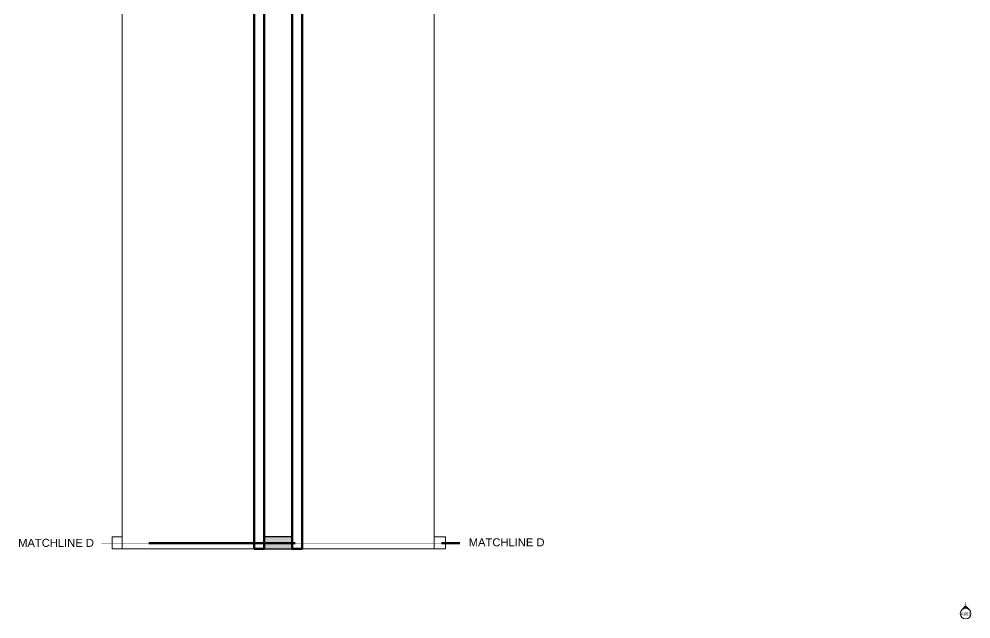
# Model space of a CAD drawing. Header units: inches. Extents: x -1176 to 1474, y -2632 to 978.
# Drawn here: x -1175 to 252, y -2632 to -1733 of the extents above; entities that cross this region are included whole.
import ezdxf

# ---------------------------------------------------------------- set-up
doc = ezdxf.new("R2010")
doc.units = ezdxf.units.IN
doc.header["$MEASUREMENT"] = 0
doc.linetypes.add('Dash', pattern=[0.25, 0.125, -0.125])
for name, color, linetype, lineweight in [('A-ANNO-MATC', 214, 'Dash', 140), ('A-ROOF', 132, 'Continuous', 18), ('A-WALL', 113, 'Continuous', 18), ('A-WALL-PATT', 111, 'Continuous', 18), ('G-ANNO-SYMB', 111, 'Continuous', 9), ('G-ANNO-TEXT', 231, 'Continuous', 9)]:
    doc.layers.add(name, color=color, linetype=linetype, lineweight=lineweight)
doc.styles.add('Arial', font='arial.ttf', dxfattribs={"height": 4.5})
doc.styles.add('Swis721 Lt BT', font='swissl.ttf', dxfattribs={"height": 4.5})
doc.styles.add('Swis721 Lt BT_3', font='swissl.ttf', dxfattribs={"height": 12})

# ---------------------------------------------------------------- blocks, each defined once
blk = doc.blocks.new('Elevation - Filled Arrow 2-347888-3rd Floor Construction')
at = {"layer": 'G-ANNO-SYMB'}
blk.add_circle((0, 0), 0.166, dxfattribs=at)
blk = doc.blocks.new('Elevation - Filled Arrow-151867-3rd Floor Construction')
at = {"layer": 'G-ANNO-SYMB'}
h = blk.add_hatch(color=256, dxfattribs=at)
edge = h.paths.add_edge_path(flags=0)
edge.add_line((0, 0.239), (0.11, 0.125))
edge.add_arc((0, 0), 0.167, 48.498, 130.5571)
edge.add_line((-0.109, 0.126), (0, 0.239))
for p, q in [((0, 0.239), (-0.109, 0.126)), ((-0.108, 0.127), (0, 0.239)), ((0, 0.239), (-0.108, 0.127)), ((0, 0.239), (0.11, 0.125)), ((0.11, 0.125), (0, 0.239))]:
    blk.add_line(p, q, dxfattribs=at)
blk.add_arc((0, 0), 0.167, 48.498, 130.5571, dxfattribs=at)
blk.add_ellipse((0, 0), major_axis=(-0.167, 0), ratio=0.999376, start_param=3.141593, end_param=6.283185, dxfattribs=at)

msp = doc.modelspace()

# ---------------------------------------------------------------- hatches: boundary and pattern name
at = {"layer": 'A-WALL-PATT', "lineweight": 9}
msp.add_hatch(color=7, dxfattribs=at).paths.add_polyline_path([(-807.38, -2526.84), (-765.14, -2526.84), (-765.14, -2508.84), (-807.38, -2508.84)], flags=0)

# ---------------------------------------------------------------- linework, layer by layer
at = {"layer": 'A-ANNO-MATC'}
msp.add_line((-1051.04, -2518.06), (-514.04, -2518.06), dxfattribs=at)
at = {"layer": 'A-ROOF'}
for p, q in [((-552.47, -2526.84), (-552.47, -1260.19)), ((-1020.05, -1284.19), (-1020.05, -2508.84)), ((-1020.05, -2526.84), (-822.38, -2526.84)), ((-750.14, -2526.84), (-552.47, -2526.84))]:
    msp.add_line(p, q, dxfattribs=at)
at = {"layer": 'A-ROOF', "lineweight": 60}
for p, q in [((-822.38, -1284.19), (-822.38, -2526.84)), ((-807.38, -2526.84), (-807.38, -1284.19)), ((-765.14, -1284.19), (-765.14, -2526.84)), ((-750.14, -2526.84), (-750.14, -1284.19)), ((-822.38, -2526.84), (-807.38, -2526.84)), ((-765.14, -2526.84), (-750.14, -2526.84))]:
    msp.add_line(p, q, dxfattribs=at)
at = {"layer": 'A-WALL', "lineweight": 9}
for p, q in [((-1035.06, -2508.84), (-1035.06, -2526.84)), ((-1035.06, -2508.84), (-1020.05, -2508.84)), ((-1020.05, -2526.84), (-1020.05, -2508.84)), ((-552.47, -2508.84), (-535.3, -2508.84)), ((-535.3, -2526.84), (-535.3, -2508.84)), ((-1020.05, -2526.84), (-1035.06, -2526.84)), ((-535.3, -2526.84), (-552.47, -2526.84))]:
    msp.add_line(p, q, dxfattribs=at)
at = {"layer": 'A-WALL', "color": 8, "lineweight": 30}
for p, q in [((-765.14, -2508.84), (-807.38, -2508.84)), ((-807.38, -2526.84), (-765.14, -2526.84))]:
    msp.add_line(p, q, dxfattribs=at)

# ---------------------------------------------------------------- block references
at = {"layer": 'G-ANNO-SYMB', "xscale": 47.99999999999997, "yscale": 47.99999999999997, "zscale": 47.99999999999997}
for name in ['Elevation - Filled Arrow-151867-3rd Floor Construction', 'Elevation - Filled Arrow 2-347888-3rd Floor Construction']:
    msp.add_blockref(name, (244.33, -2623.85), dxfattribs=at)

# ---------------------------------------------------------------- texts
at = {"layer": 'G-ANNO-SYMB', "char_height": 4.5, "attachment_point": 1}
for s, insert, width, style in [('1', (242.47, -2606.66), 4.0905, 'Swis721 Lt BT'), ('A901', (237.15, -2622.07), 17.877, 'Arial')]:
    msp.add_mtext(s, dxfattribs=dict(at, insert=insert, width=width, style=style))
at = {"layer": 'G-ANNO-TEXT', "color": 7, "char_height": 12, "width": 128.775, "attachment_point": 1, "style": 'Swis721 Lt BT_3'}
for insert in [(-1176.12, -2511.82), (-500.59, -2511)]:
    msp.add_mtext('MATCHLINE D', dxfattribs=dict(at, insert=insert))

doc.saveas('drawing.dxf')
